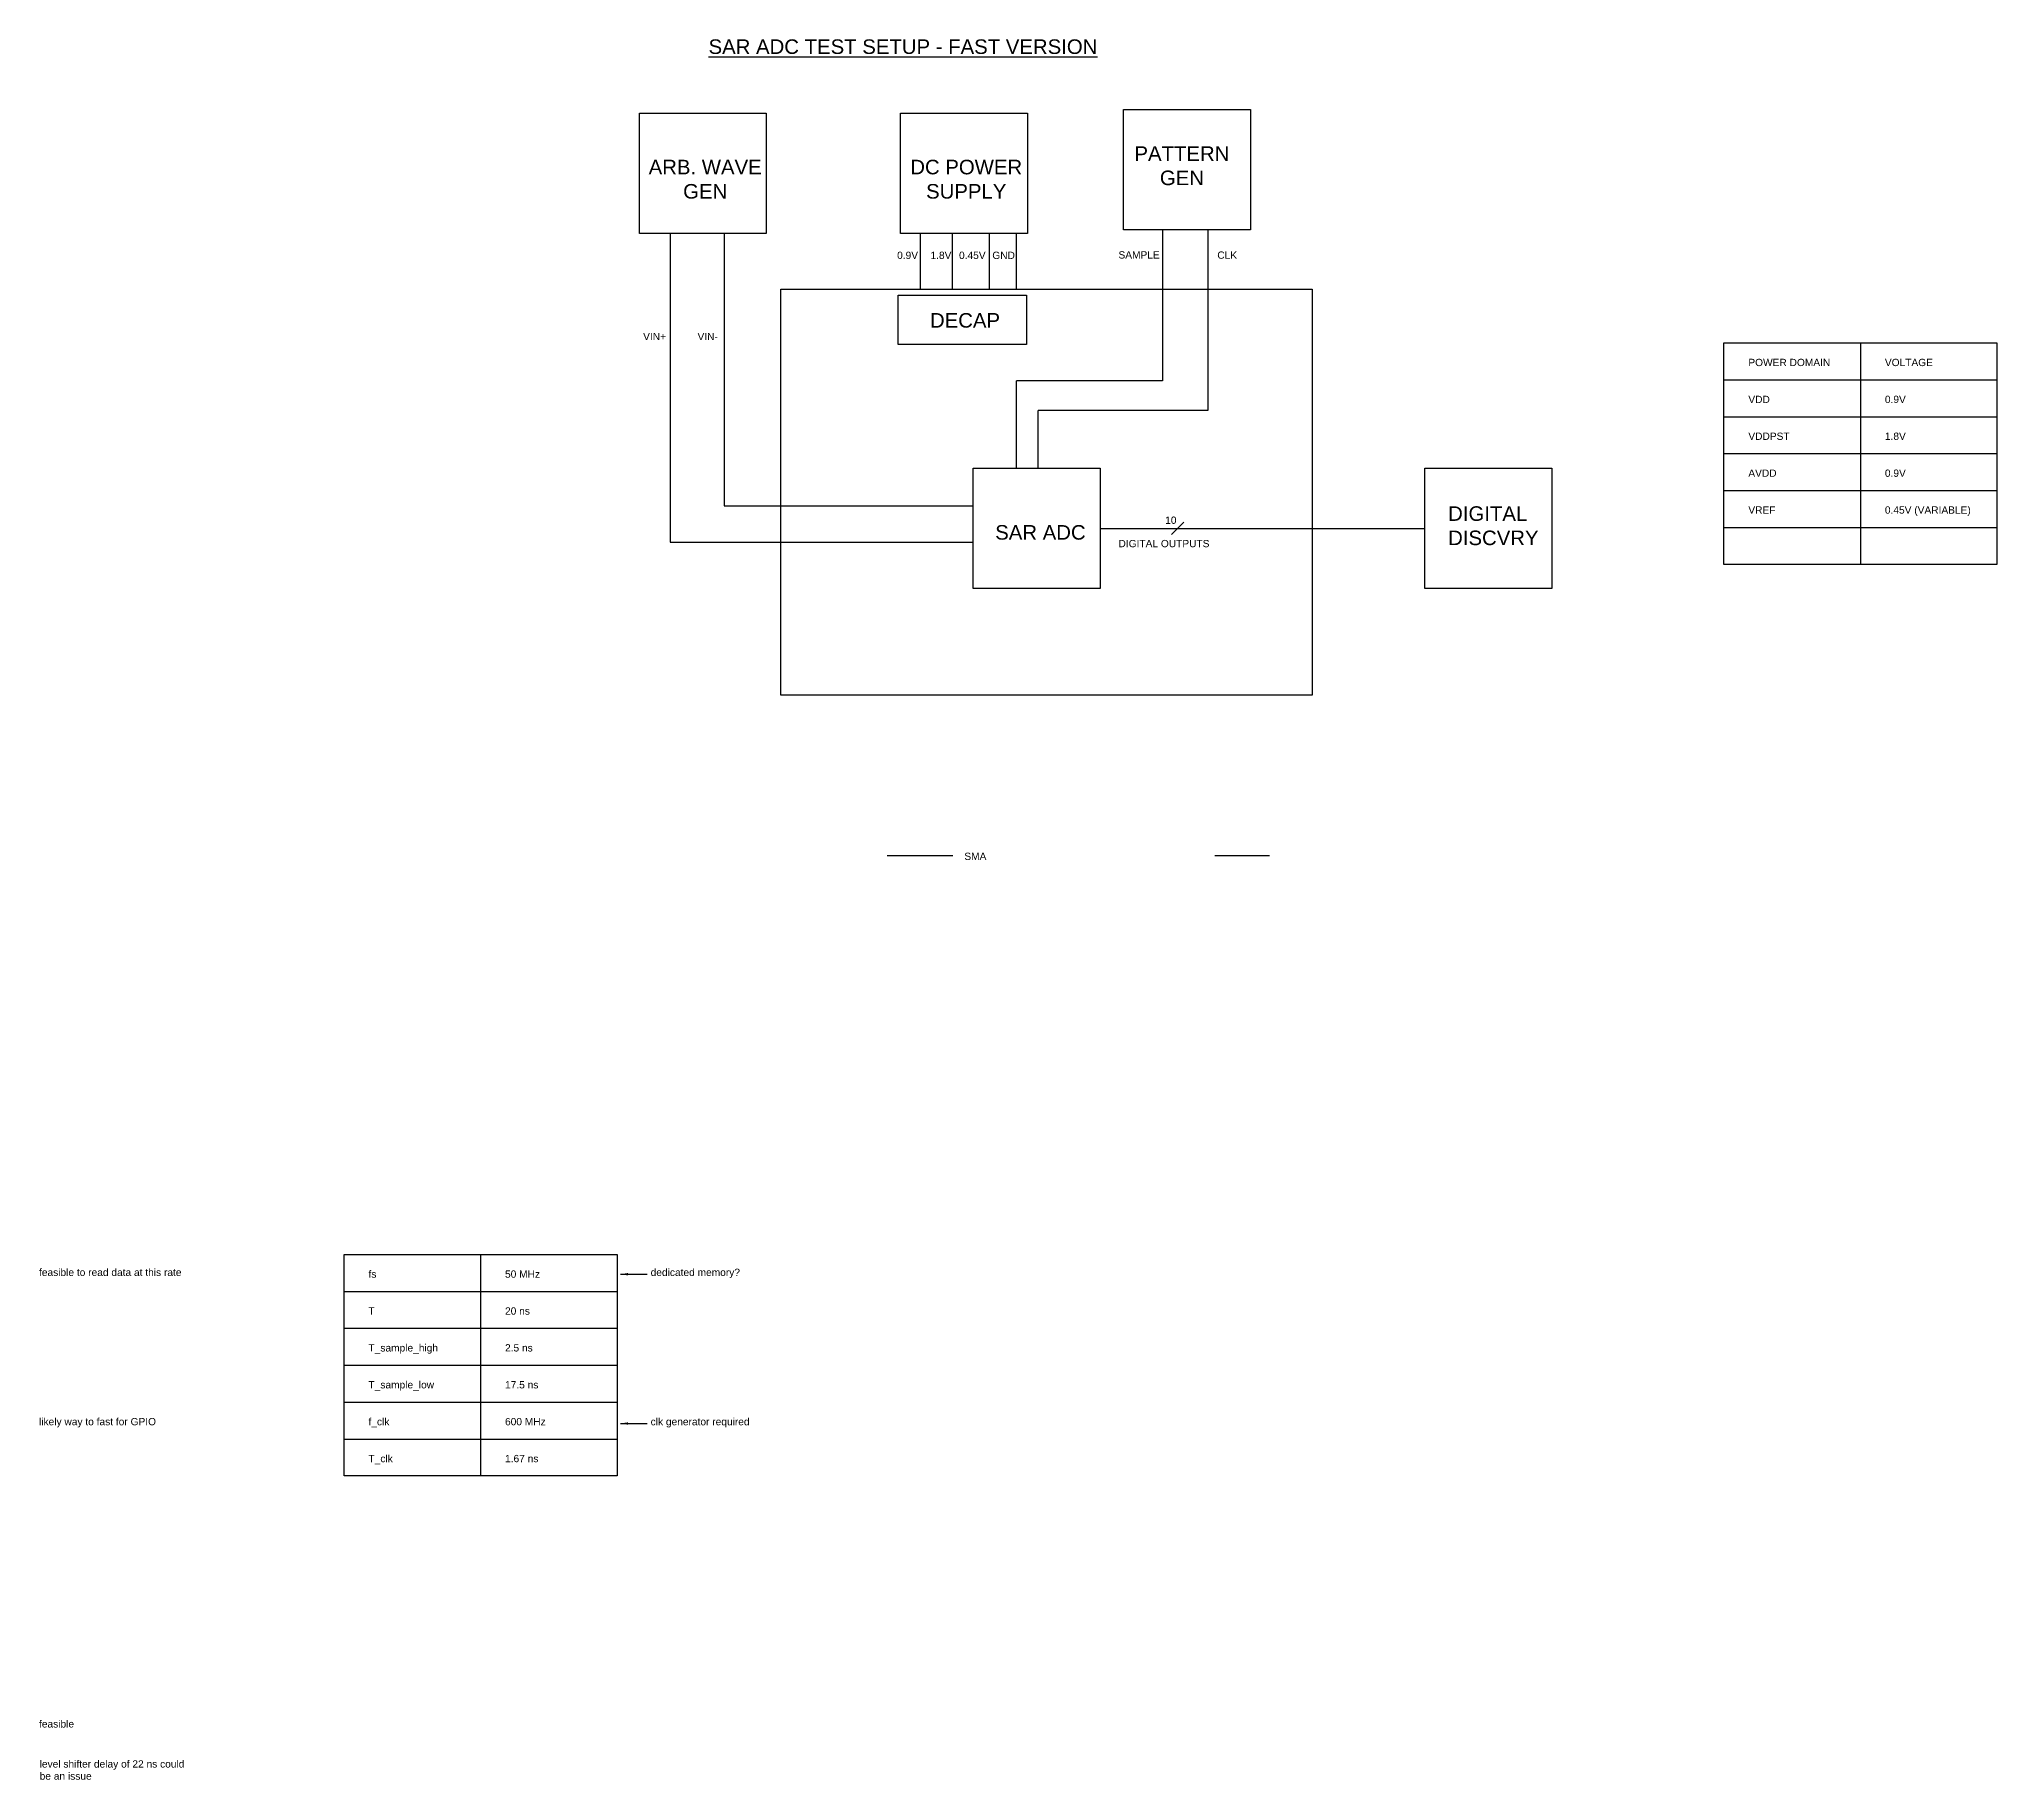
# Model space of a CAD drawing. Header units: inches. Extents: x 37 to 745, y -126 to 120.
# Drawn here: x 476 to 744.9, y -118.9 to 120.1 of the extents above; entities that cross this region are included whole.
import ezdxf

# ---------------------------------------------------------------- set-up
doc = ezdxf.new("R2010")
doc.units = ezdxf.units.IN
doc.header["$MEASUREMENT"] = 0
doc.styles.get("Standard").update_dxf_attribs({"font": 'arial.ttf'})
doc.dimstyles.get("Standard").update_dxf_attribs({"dimtxt": 0.18, "dimasz": 0.18, "dimexe": 0.18, "dimexo": 0.0625, "dimgap": 0.09, "dimtad": 0, "dimtih": 1, "dimtoh": 1, "dimdec": 4, "dimzin": 0, "dimdsep": 46, "dimtxsty": 'Standard', "dimcen": 0.09, "dimadec": 0, "dimazin": 0, "dimtfac": 1, "dimtdec": 4, "dimtofl": 0, "dimtmove": 0, "dimatfit": 3, "dimfxl": 1, "dimtolj": 1, "dimtzin": 0, "dimarcsym": 0})

msp = doc.modelspace()

# ---------------------------------------------------------------- linework, layer by layer
for p, q in [((562.67, 93.38), (562.67, 51)), ((570.11, 93.38), (570.11, 56)), ((597, 93.38), (597, 85.74)), ((601.4, 93.38), (601.4, 85.74)), ((606.48, 93.38), (606.48, 85.74)), ((610.18, 93.38), (610.18, 85.74)), ((630.31, 93.9), (630.31, 73.15)), ((636.5, 93.9), (636.5, 69.1)), ((726.13, 78.37), (726.13, 47.97)), ((610.24, 61.16), (610.24, 73.15)), ((630.31, 73.15), (610.24, 73.15)), ((707.39, 73.3), (744.88, 73.3)), ((613.24, 61.16), (613.24, 69.1)), ((636.5, 69.1), (613.24, 69.1)), ((707.39, 68.23), (744.88, 68.23)), ((707.39, 63.17), (744.88, 63.17)), ((707.39, 58.1), (744.88, 58.1)), ((570.11, 56), (604.31, 56)), ((621.74, 52.89), (666.31, 52.89)), ((633.24, 53.74), (631.54, 52.05)), ((707.39, 53.04), (744.88, 53.04)), ((562.67, 51), (604.31, 51)), ((592.5, 8), (601.5, 8)), ((637.5, 8), (645, 8)), ((536.63, -46.8), (536.63, -77.2)), ((517.89, -51.87), (555.38, -51.87)), ((517.89, -56.93), (555.38, -56.93)), ((517.89, -62), (555.38, -62)), ((517.89, -67.07), (555.38, -67.07)), ((517.89, -72.13), (555.38, -72.13))]:
    msp.add_line(p, q)
for points in [[(624.96, 110.43), (642.38, 110.43), (642.38, 93.9), (624.96, 93.9)], [(558.46, 109.91), (575.88, 109.91), (575.88, 93.38), (558.46, 93.38)], [(594.31, 109.91), (611.74, 109.91), (611.74, 93.38), (594.31, 93.38)], [(577.87, 85.74), (650.85, 85.74), (650.85, 30.02), (577.87, 30.02)], [(593.97, 84.93), (611.63, 84.93), (611.63, 78.17), (593.97, 78.17)], [(707.39, 78.37), (744.88, 78.37), (744.88, 47.97), (707.39, 47.97)], [(604.31, 61.16), (621.74, 61.16), (621.74, 44.63), (604.31, 44.63)], [(666.31, 61.16), (683.74, 61.16), (683.74, 44.63), (666.31, 44.63)], [(517.89, -46.8), (555.38, -46.8), (555.38, -77.2), (517.89, -77.2)]]:
    msp.add_lwpolyline(points, close=True)

# ---------------------------------------------------------------- texts
for s, height, p in [('0.9V', 1, (593.85, 89.9)), ('1.8V', 1, (598.43, 89.9)), ('0.45V', 1, (602.35, 89.9)), ('GND', 1, (606.92, 89.9)), ('SAMPLE', 1, (624.25, 89.96)), ('CLK', 1, (637.82, 89.93)), ('DECAP', 2, (598.36, 80.47)), ('VIN+', 1, (558.97, 78.75)), ('VIN-', 1, (566.44, 78.75)), ('POWER DOMAIN', 1, (710.75, 75.19)), ('VOLTAGE', 1, (729.5, 75.19)), ('VDD', 1, (710.75, 70.12)), ('0.9V', 1, (729.5, 70.12)), ('VDDPST', 1, (710.75, 65.06)), ('1.8V', 1, (729.5, 65.06)), ('AVDD', 1, (710.75, 59.99)), ('0.9V', 1, (729.5, 59.99)), ('10', 1, (630.66, 53.53)), ('VREF', 1, (710.75, 54.93)), ('0.45V (VARIABLE)', 1, (729.5, 54.93)), ('SAR ADC', 2, (607.32, 51.36)), ('DIGITAL OUTPUTS', 1, (624.25, 50.32)), ('SMA', 1, (603.08, 7.38)), ('feasible to read data at this rate', 1, (476, -49.74)), ('fs', 1, (521.25, -49.98)), ('50 MHz', 1, (540, -49.98)), ('dedicated memory?', 1, (560, -49.74)), ('T', 1, (521.25, -55.05)), ('20 ns', 1, (540, -55.05)), ('T_sample_high', 1, (521.25, -60.11)), ('2.5 ns', 1, (540, -60.11)), ('T_sample_low', 1, (521.25, -65.18)), ('17.5 ns', 1, (540, -65.18)), ('likely way to fast for GPIO', 1, (476, -70.24)), ('f_clk', 1, (521.25, -70.24)), ('600 MHz', 1, (540, -70.24)), ('clk generator required', 1, (560, -70.24)), ('T_clk', 1, (521.25, -75.31)), ('1.67 ns', 1, (540, -75.31)), ('feasible', 1, (476, -111.74))]:
    msp.add_text(s, height=height).set_placement(p)
for s, insert, char_height, width, attachment_point in [('{\\LSAR ADC TEST SETUP - FAST VERSION}', (594.65, 120.05), 2, 103.6561, 2), ('PATTERN\\PGEN', (632.96, 105.37), 2, 19.8121, 2), ('ARB. WAVE\\PGEN', (567.49, 103.52), 2, 15.4438, 2), ('DC POWER\\PSUPPLY', (603.34, 103.52), 2, 15.4438, 2), ('DIGITAL\\PDISCVRY', (669.52, 55.94), 2, 8.7379, 1), ('level shifter delay of 22 ns could\\Pbe an issue', (476.09, -116.24), 1, 19.9793, 1)]:
    msp.add_mtext(s, dxfattribs=dict(insert=insert, char_height=char_height, width=width, attachment_point=attachment_point))

# ---------------------------------------------------------------- leaders
for points in [[(555.88, -49.5), (559.5, -49.5)], [(555.88, -70), (559.5, -70)]]:
    msp.add_leader(points, dimstyle='Standard', override={"dimasz": 1, "dimgap": 0.09, "dimtad": 0})

doc.saveas('drawing.dxf')
